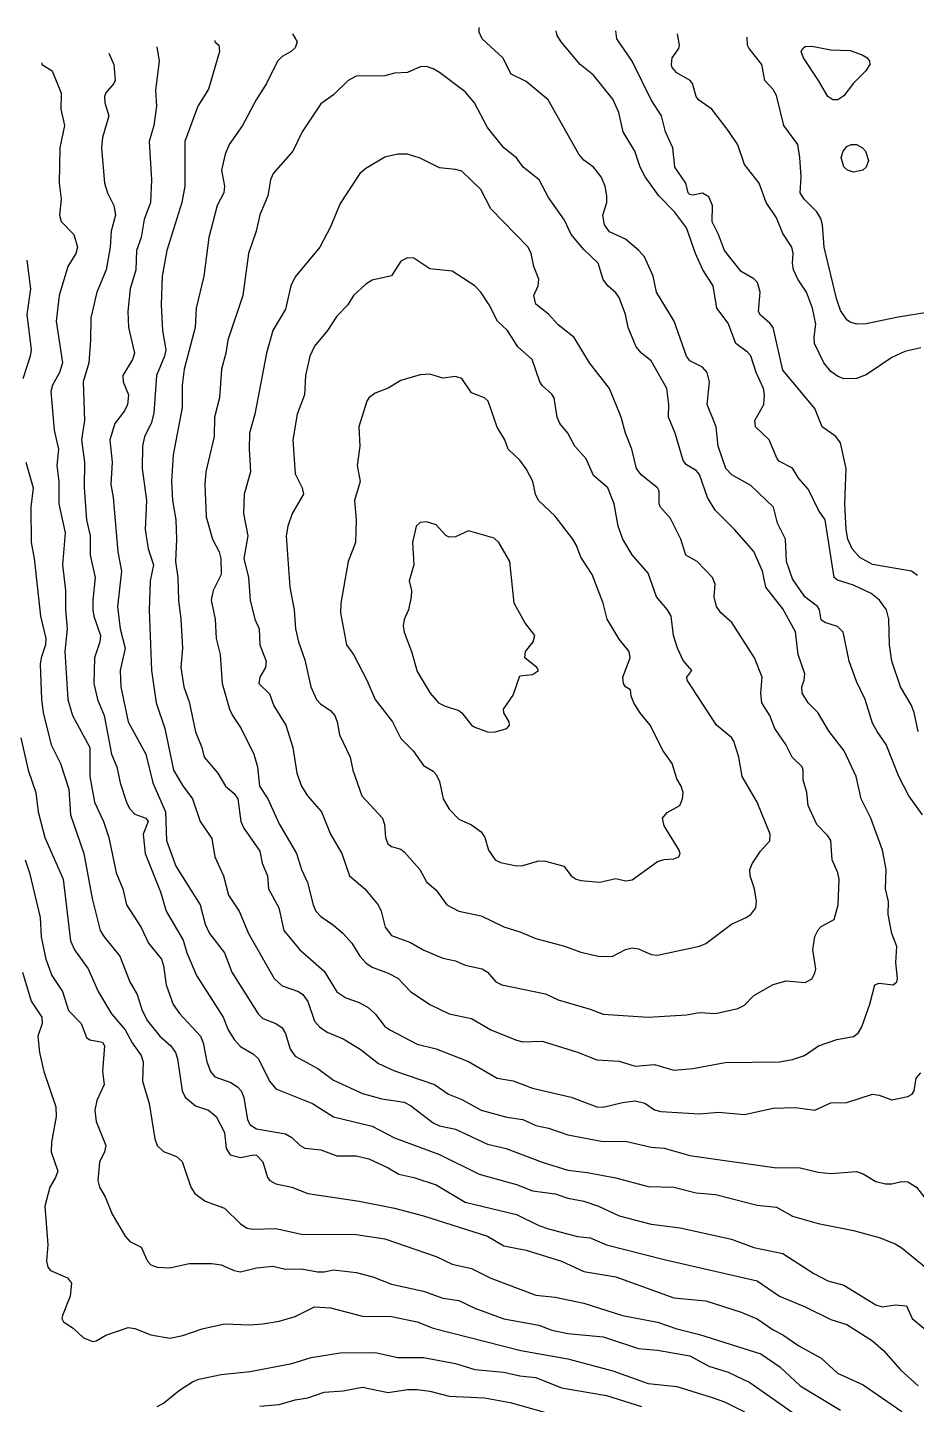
# Model space of a CAD drawing. Header units: inches. Extents: x 3311818 to 3313075, y 1372003 to 1372737.
# Drawn here: x 3312874.5 to 3312980.1, y 1372573.5 to 1372737.2 of the extents above; entities that cross this region are included whole.
import ezdxf

# ---------------------------------------------------------------- set-up
doc = ezdxf.new("R2010")
doc.units = ezdxf.units.IN
doc.header["$MEASUREMENT"] = 0

msp = doc.modelspace()

# ---------------------------------------------------------------- linework, layer by layer
for points, elevation in [([(3312980.81, 1372643.59), (3312979.19, 1372645.87), (3312977.98, 1372648.16), (3312976.48, 1372651.97), (3312975.39, 1372653.5), (3312974.87, 1372654.5), (3312973.98, 1372657.31), (3312972.96, 1372659.45), (3312972.09, 1372661.88), (3312971.35, 1372665.31), (3312970.68, 1372665.98), (3312969.21, 1372666.46), (3312968.77, 1372666.78), (3312968.55, 1372667.98), (3312968.34, 1372668.36), (3312966.81, 1372669.51), (3312965.34, 1372671.65), (3312964.62, 1372673.7), (3312964.52, 1372676.37), (3312963.55, 1372678.27), (3312963.08, 1372680.18), (3312960.39, 1372682.73), (3312958.13, 1372683.99), (3312957.44, 1372684.75), (3312956.52, 1372687.42), (3312956.29, 1372689.71), (3312955.22, 1372692.37), (3312955.48, 1372695.04), (3312955.21, 1372696.18), (3312954.67, 1372696.8), (3312953.15, 1372697.55), (3312952.76, 1372698.09), (3312951.3, 1372702.28), (3312949.2, 1372705.71), (3312948.79, 1372707.62), (3312947.78, 1372709.91), (3312947.11, 1372710.67), (3312945.52, 1372712.01), (3312943.62, 1372712.88), (3312943.02, 1372713.72), (3312942.81, 1372714.86), (3312943.28, 1372716.38), (3312943.31, 1372717.15), (3312943.1, 1372718.29), (3312942.63, 1372719.43), (3312941.72, 1372720.58), (3312940.57, 1372721.39), (3312939.97, 1372722.1), (3312936.33, 1372728.58), (3312933.71, 1372730.75), (3312931.94, 1372731.63), (3312930.95, 1372733.54), (3312928.48, 1372735.82), (3312928.11, 1372736.59), (3312928.12, 1372737.16)], 4476), ([(3312896.74, 1372735.63), (3312896.74, 1372735.44), (3312897.19, 1372735.06), (3312897.29, 1372734.3), (3312895.98, 1372729.83), (3312894.72, 1372727.82), (3312893.15, 1372723.63), (3312893.16, 1372718.29), (3312892.81, 1372716.38), (3312891.03, 1372710.67), (3312890.46, 1372707.62), (3312890.37, 1372704.19), (3312890.53, 1372701.14), (3312890.89, 1372698.85), (3312890.73, 1372698.09), (3312889.8, 1372695.8), (3312889.5, 1372691.33), (3312889.15, 1372690.09), (3312888.38, 1372688.56), (3312888.14, 1372687.42), (3312888.08, 1372684.75), (3312888.61, 1372680.94), (3312888.44, 1372677.51), (3312888.8, 1372675.22), (3312889.43, 1372673.32), (3312889.05, 1372671.41), (3312888.94, 1372667.98), (3312889.2, 1372660.74), (3312889.74, 1372656.93), (3312890.8, 1372653.88), (3312891.83, 1372648.92), (3312892.93, 1372647.07), (3312894.07, 1372645.49), (3312895, 1372642.83), (3312896.36, 1372640.81), (3312896.74, 1372638.63), (3312897.74, 1372636.35), (3312898.36, 1372634.06), (3312899.62, 1372632.15), (3312900.72, 1372629.49), (3312903.79, 1372624.15), (3312904.74, 1372623.29), (3312906.65, 1372622.63), (3312907.2, 1372622.24), (3312907.79, 1372621.41), (3312908.55, 1372619.1), (3312909.16, 1372618.43), (3312910.08, 1372617.78), (3312911.98, 1372616.99), (3312914.01, 1372615.77), (3312916.18, 1372614.04), (3312918.08, 1372613.17), (3312922.81, 1372611.57), (3312924.5, 1372610.43), (3312926.09, 1372609.79), (3312928.36, 1372608.52), (3312931.42, 1372607.66), (3312933.33, 1372607.42), (3312934.85, 1372606.7), (3312936.38, 1372606.36), (3312938.66, 1372605.57), (3312942.86, 1372604.78), (3312945.52, 1372604.83), (3312948.57, 1372604.13), (3312950.1, 1372604.01), (3312953.15, 1372603.14), (3312963.44, 1372601.67), (3312966.1, 1372601.7), (3312968.39, 1372601.13), (3312969.92, 1372600.97), (3312972.96, 1372601.22), (3312973.73, 1372600.93), (3312975.25, 1372600.02), (3312976.39, 1372599.74), (3312977.16, 1372599.76), (3312978.3, 1372600.05), (3312979.06, 1372599.98), (3312980.07, 1372599.38), (3312981.35, 1372597.75)], 4477), ([(3312905.95, 1372736.39), (3312906.5, 1372735.44), (3312906.27, 1372734.76), (3312905.78, 1372734.3), (3312904.74, 1372733.72), (3312904.19, 1372733.15), (3312902.86, 1372730.49), (3312901.64, 1372728.58), (3312900.03, 1372725.53), (3312898.42, 1372723.25), (3312897.94, 1372722.1), (3312897.54, 1372720.2), (3312897.89, 1372718.29), (3312897.81, 1372717.53), (3312897.02, 1372716), (3312896.01, 1372712.19), (3312895.43, 1372707.62), (3312894.51, 1372703.81), (3312894.39, 1372701.52), (3312893.07, 1372696.57), (3312892.85, 1372694.66), (3312892.83, 1372691.99), (3312891.78, 1372686.37), (3312891.6, 1372683.23), (3312891.71, 1372680.94), (3312892.09, 1372678.65), (3312892.19, 1372676.37), (3312892.05, 1372673.7), (3312892.33, 1372671.79), (3312892.4, 1372669.12), (3312892.7, 1372666.84), (3312892.9, 1372663.41), (3312892.7, 1372661.12), (3312893.03, 1372658.83), (3312893.69, 1372657.04), (3312894.45, 1372653.48), (3312895.19, 1372651.59), (3312895.46, 1372650.45), (3312897.07, 1372648.54), (3312898.01, 1372647.02), (3312899.02, 1372646.13), (3312899.47, 1372645.49), (3312899.82, 1372642.83), (3312900.17, 1372642.03), (3312902.07, 1372639.29), (3312902.34, 1372637.87), (3312902.97, 1372636.35), (3312903.1, 1372634.82), (3312904.35, 1372632.54), (3312904.94, 1372629.87), (3312906.84, 1372627.58), (3312909.7, 1372625.03), (3312911.22, 1372622.57), (3312912.31, 1372621.86), (3312913.89, 1372621.3), (3312914.93, 1372620.72), (3312915.77, 1372619.96), (3312916.94, 1372618.46), (3312917.52, 1372618.05), (3312920.75, 1372616.34), (3312923.04, 1372615.81), (3312926.85, 1372614.31), (3312930.28, 1372612.33), (3312932.18, 1372611.99), (3312934.47, 1372611.12), (3312939.04, 1372610.07), (3312942.09, 1372608.89), (3312942.86, 1372608.85), (3312945.14, 1372609.43), (3312946.67, 1372609.61), (3312947.81, 1372609.34), (3312948.95, 1372608.56), (3312949.72, 1372608.37), (3312954.29, 1372608.07), (3312956.58, 1372608.29), (3312959.63, 1372608), (3312963.06, 1372608.73), (3312965.72, 1372608.81), (3312968.01, 1372608.51), (3312969.92, 1372609.38), (3312971.82, 1372609.41), (3312974.87, 1372610.41), (3312975.63, 1372610.31), (3312977.16, 1372609.73), (3312979.06, 1372610.15), (3312979.55, 1372610.43), (3312979.81, 1372610.81), (3312980.05, 1372612.33), (3312980.59, 1372612.95)], 4476), ([(3312980.26, 1372653.5), (3312979.79, 1372655.78), (3312979.44, 1372656.66), (3312978.2, 1372658.83), (3312977.14, 1372661.88), (3312976.87, 1372663.79), (3312976.78, 1372666.84), (3312976.51, 1372667.98), (3312975.7, 1372669.12), (3312974.68, 1372669.89), (3312972.58, 1372670.9), (3312970.68, 1372671.49), (3312970.3, 1372671.82), (3312969.22, 1372678.65), (3312968.43, 1372679.8), (3312967.25, 1372682.27), (3312966.1, 1372683.58), (3312965.34, 1372684.81), (3312963.82, 1372685.58), (3312963.51, 1372685.89), (3312962.59, 1372688.18), (3312960.95, 1372689.71), (3312960.87, 1372690.47), (3312961.94, 1372692.37), (3312962.01, 1372693.52), (3312961.89, 1372694.28), (3312961.02, 1372696.18), (3312960.39, 1372698.14), (3312960.01, 1372698.6), (3312958.62, 1372699.61), (3312957.72, 1372702.04), (3312956.35, 1372703.81), (3312955.92, 1372706.48), (3312954.7, 1372708.38), (3312953.84, 1372710.29), (3312952.77, 1372713.34), (3312951.34, 1372715.24), (3312949.48, 1372717.15), (3312947.83, 1372719.43), (3312947.26, 1372720.58), (3312946.64, 1372722.48), (3312945.23, 1372724.77), (3312944.72, 1372727.06), (3312944, 1372728.64), (3312941.71, 1372731.49), (3312940.11, 1372732.77), (3312937.87, 1372735.44), (3312937.39, 1372736.2), (3312937.29, 1372736.78)], 4477), ([(3312980.21, 1372672.05), (3312979.47, 1372672.55), (3312974.87, 1372673.37), (3312973.35, 1372674.18), (3312972.42, 1372675.22), (3312971.93, 1372676.37), (3312971.73, 1372677.51), (3312971.58, 1372680.56), (3312971.73, 1372684.75), (3312971.04, 1372687.8), (3312970.49, 1372688.56), (3312968.88, 1372689.71), (3312968.01, 1372691.88), (3312964.2, 1372696.44), (3312963.06, 1372701.52), (3312962.67, 1372702.02), (3312961.53, 1372702.96), (3312961.31, 1372703.43), (3312961.5, 1372705.71), (3312961.19, 1372706.86), (3312960.77, 1372707.28), (3312959.24, 1372708.15), (3312957.26, 1372710.67), (3312956.56, 1372712.57), (3312955.81, 1372714.08), (3312955.86, 1372716), (3312955.43, 1372717.04), (3312954.67, 1372717.48), (3312953.53, 1372717.24), (3312953.15, 1372717.32), (3312952.94, 1372717.53), (3312952.69, 1372718.67), (3312951.38, 1372720.58), (3312951.14, 1372722.86), (3312950.26, 1372724.77), (3312949.8, 1372726.68), (3312948.57, 1372728.58), (3312946.31, 1372733.15), (3312944.5, 1372735.82), (3312944.38, 1372736.78)], 4478), ([(3312980.59, 1372699.08), (3312978.68, 1372698.66), (3312977.16, 1372697.93), (3312974.11, 1372695.9), (3312972.96, 1372695.45), (3312971.44, 1372695.43), (3312970.68, 1372695.72), (3312969.92, 1372696.27), (3312969.07, 1372697.33), (3312967.95, 1372699.61), (3312967.91, 1372700.38), (3312968.13, 1372701.9), (3312967.73, 1372703.81), (3312967.01, 1372705.71), (3312965.98, 1372707.24), (3312965.48, 1372708.38), (3312965.35, 1372709.14), (3312965.44, 1372710.29), (3312965.29, 1372711.05), (3312964.2, 1372712.7), (3312963.44, 1372714.54), (3312962.21, 1372716.38), (3312961.4, 1372718.67), (3312959.63, 1372720.88), (3312958.86, 1372723.21), (3312957.72, 1372724.94), (3312955.75, 1372727.44), (3312954.17, 1372728.58), (3312953.89, 1372728.96), (3312953.48, 1372730.49), (3312953.21, 1372730.87), (3312951.62, 1372731.79), (3312951.07, 1372732.39), (3312950.96, 1372732.77), (3312951.05, 1372733.54), (3312951.84, 1372734.68), (3312951.92, 1372735.06), (3312951.7, 1372736.39)], 4479), ([(3312981.35, 1372703.31), (3312977.92, 1372702.76), (3312974.11, 1372701.94), (3312972.96, 1372701.9), (3312972.2, 1372702.14), (3312971.82, 1372702.41), (3312971.06, 1372703.54), (3312970.57, 1372704.95), (3312969.13, 1372711.05), (3312968.9, 1372713.72), (3312968.7, 1372714.48), (3312968.26, 1372715.24), (3312966.72, 1372716.77), (3312966.27, 1372717.53), (3312966.39, 1372719.43), (3312966.24, 1372721.72), (3312965.97, 1372723.25), (3312964.33, 1372725.53), (3312963.44, 1372729.08), (3312963.06, 1372729.78), (3312962.06, 1372730.87), (3312961.71, 1372732.77), (3312960.19, 1372734.68), (3312960.01, 1372735.06), (3312959.98, 1372736.01)], 4480), ([(3312884.14, 1372734.11), (3312884.73, 1372732.77), (3312884.87, 1372730.87), (3312884.75, 1372730.49), (3312883.78, 1372729.38), (3312883.63, 1372728.96), (3312883.68, 1372728.2), (3312884.13, 1372726.68), (3312883.4, 1372724.09), (3312883.28, 1372722.86), (3312883.61, 1372718.67), (3312883.96, 1372717.53), (3312884.74, 1372716), (3312884.91, 1372714.86), (3312884.42, 1372712.95), (3312884.29, 1372711.05), (3312883.82, 1372708.38), (3312882.7, 1372705.71), (3312881.98, 1372702.66), (3312881.97, 1372700), (3312881.77, 1372697.33), (3312881.09, 1372695.04), (3312881.23, 1372690.47), (3312880.88, 1372688.18), (3312881.23, 1372685.51), (3312881.21, 1372682.46), (3312881.48, 1372678.65), (3312881.93, 1372676.75), (3312881.93, 1372674.46), (3312882.52, 1372671.79), (3312882.22, 1372669.12), (3312882.24, 1372667.98), (3312882.35, 1372667.22), (3312883.13, 1372664.93), (3312883.05, 1372664.17), (3312882.43, 1372662.26), (3312882.37, 1372659.21), (3312882.8, 1372657.31), (3312883.57, 1372655.4), (3312884.47, 1372650.83), (3312885.1, 1372649.3), (3312885.48, 1372647.4), (3312886.22, 1372645.11), (3312886.59, 1372644.35), (3312887.21, 1372643.67), (3312888.55, 1372643.21), (3312888.81, 1372642.83), (3312888.23, 1372641.3), (3312888.46, 1372639.01), (3312890.26, 1372634.44), (3312890.96, 1372632.15), (3312892.95, 1372628.72), (3312893.42, 1372627.2), (3312894.57, 1372624.53), (3312897.72, 1372619.58), (3312898.32, 1372618.05), (3312899.02, 1372616.89), (3312899.79, 1372616.06), (3312901.31, 1372615.16), (3312901.9, 1372614.62), (3312903.21, 1372611.95), (3312903.98, 1372611.05), (3312908.35, 1372609.29), (3312910.84, 1372607.7), (3312915.41, 1372606.59), (3312918.08, 1372605.24), (3312923.42, 1372603.24), (3312928.11, 1372600.9), (3312932.56, 1372599.68), (3312934.47, 1372598.92), (3312937.14, 1372598.58), (3312938.66, 1372598.06), (3312940.57, 1372597.69), (3312942.29, 1372597.09), (3312944.76, 1372595.96), (3312948.57, 1372594.95), (3312952, 1372594.52), (3312958.1, 1372593.19), (3312960.77, 1372592.21), (3312964.2, 1372591.46), (3312967.9, 1372589.09), (3312969.53, 1372588.24), (3312971.44, 1372587.71), (3312975.25, 1372585.37), (3312976.01, 1372585.13), (3312977.54, 1372585.38), (3312978.88, 1372585.27), (3312979.57, 1372583.75), (3312981.85, 1372581.84)], 4479), ([(3312889.84, 1372734.87), (3312890.1, 1372733.15), (3312889.7, 1372729.72), (3312889.78, 1372727.82), (3312889.48, 1372725.53), (3312888.94, 1372723.63), (3312889.2, 1372719.05), (3312889.09, 1372716.38), (3312888.35, 1372714.34), (3312887.99, 1372712.19), (3312887.44, 1372710.67), (3312887.34, 1372708.38), (3312886.69, 1372706.09), (3312886.4, 1372703.43), (3312886.47, 1372701.52), (3312887.18, 1372698.47), (3312886.96, 1372697.71), (3312885.78, 1372695.8), (3312885.82, 1372695.04), (3312886.48, 1372693.52), (3312886.37, 1372692.37), (3312885.99, 1372691.61), (3312884.83, 1372690.09), (3312884.24, 1372688.18), (3312884.52, 1372685.51), (3312884.37, 1372682.84), (3312884.65, 1372681.32), (3312885.22, 1372674.84), (3312885.66, 1372672.55), (3312885.18, 1372668.36), (3312885.48, 1372665.69), (3312886.06, 1372663.41), (3312885.5, 1372660.74), (3312885.56, 1372658.83), (3312886.45, 1372654.64), (3312888.53, 1372650.83), (3312889.36, 1372647.4), (3312890.88, 1372643.97), (3312890.98, 1372640.54), (3312892.08, 1372637.49), (3312894.98, 1372632.92), (3312895.6, 1372630.63), (3312896.11, 1372629.49), (3312897.88, 1372627.2), (3312898.73, 1372624.91), (3312901.88, 1372619.96), (3312902.45, 1372619.39), (3312903.98, 1372618.8), (3312904.74, 1372618.29), (3312905.12, 1372617.63), (3312905.69, 1372615.77), (3312906.27, 1372614.94), (3312908.98, 1372613.48), (3312910.84, 1372612.06), (3312914.27, 1372610.51), (3312916.56, 1372609.87), (3312919.22, 1372609.48), (3312919.99, 1372609.06), (3312922.65, 1372606.99), (3312923.42, 1372606.66), (3312925.32, 1372606.24), (3312929.13, 1372604.48), (3312931.33, 1372603.95), (3312935.61, 1372602.33), (3312938.66, 1372601.38), (3312940.95, 1372601.12), (3312944.38, 1372600.48), (3312948.19, 1372599.43), (3312951.24, 1372599.37), (3312953.91, 1372598.68), (3312956.19, 1372598.49), (3312961.15, 1372597.23), (3312963.44, 1372596.99), (3312965.34, 1372595.93), (3312968.39, 1372595.06), (3312972.58, 1372594.23), (3312975.63, 1372593.39), (3312977.54, 1372592.63), (3312978.38, 1372592.13), (3312982.08, 1372589.09)], 4478), ([(3312970.72, 1372728.58), (3312970.16, 1372728.58), (3312969.53, 1372728.97), (3312968.45, 1372730.87), (3312966.64, 1372733.54), (3312966.37, 1372734.3), (3312966.56, 1372734.68), (3312966.87, 1372734.89), (3312967.63, 1372734.95), (3312969.92, 1372734.51), (3312972.2, 1372734.43), (3312973.63, 1372733.92), (3312974.22, 1372733.54), (3312974.51, 1372733.15), (3312974.54, 1372732.77), (3312974.05, 1372732.01), (3312972.58, 1372730.55), (3312971.44, 1372729.05), (3312970.72, 1372728.58)], 4481), ([(3312876.19, 1372732.96), (3312876.19, 1372732.77), (3312877.4, 1372732.01), (3312878.47, 1372729.34), (3312878.45, 1372727.44), (3312878.89, 1372725.53), (3312878.33, 1372722.86), (3312878.25, 1372718.67), (3312878.48, 1372716.77), (3312878.29, 1372714.86), (3312878.47, 1372714.1), (3312879.97, 1372712.57), (3312880.41, 1372711.05), (3312880.23, 1372710.29), (3312879.27, 1372708.76), (3312878.25, 1372705.33), (3312877.88, 1372702.28), (3312878.64, 1372697.33), (3312878.28, 1372696.18), (3312877.43, 1372694.66), (3312877.26, 1372693.9), (3312877.65, 1372689.32), (3312878.16, 1372687.04), (3312877.96, 1372685.13), (3312878.19, 1372683.23), (3312878.18, 1372680.56), (3312878.96, 1372677.13), (3312878.62, 1372673.32), (3312878.97, 1372670.27), (3312878.97, 1372667.98), (3312879.2, 1372665.69), (3312878.91, 1372663.03), (3312879.25, 1372657.31), (3312879.81, 1372655.4), (3312881.88, 1372651.59), (3312881.87, 1372648.16), (3312882.44, 1372645.11), (3312883.49, 1372642.83), (3312884.13, 1372640.92), (3312885.02, 1372636.73), (3312885.79, 1372634.82), (3312886.24, 1372632.92), (3312887.97, 1372630.23), (3312888.86, 1372628.34), (3312890.38, 1372626.44), (3312890.65, 1372625.67), (3312890.95, 1372623.39), (3312891.78, 1372621.07), (3312892.55, 1372619.99), (3312895.02, 1372617.29), (3312895.33, 1372616.53), (3312895.76, 1372614.24), (3312896.2, 1372613.1), (3312896.74, 1372612.46), (3312898.64, 1372611.79), (3312899.41, 1372611.29), (3312899.84, 1372610.81), (3312900.17, 1372610.03), (3312900.61, 1372607.38), (3312900.93, 1372606.75), (3312901.69, 1372606.3), (3312905.12, 1372605.68), (3312905.88, 1372605.26), (3312906.85, 1372604.33), (3312907.41, 1372604.01), (3312909.32, 1372603.78), (3312911.22, 1372603.1), (3312913.51, 1372603.08), (3312915.03, 1372602.73), (3312917.32, 1372601.67), (3312918.59, 1372600.9), (3312920.37, 1372600.52), (3312923.04, 1372599.62), (3312926.47, 1372597.56), (3312932.56, 1372596.13), (3312935.23, 1372594.81), (3312936.38, 1372594.4), (3312939.81, 1372593.48), (3312941.33, 1372593.34), (3312943.24, 1372592.51), (3312950.1, 1372590.77), (3312961.15, 1372588.25), (3312963.82, 1372586.42), (3312966.87, 1372585.15), (3312969.92, 1372583.63), (3312971.82, 1372583.05), (3312974.87, 1372581.11), (3312976.17, 1372579.94), (3312978.19, 1372577.65), (3312980.26, 1372575.75)], 4480), ([(3312953.53, 1372613.46), (3312957.34, 1372614.16), (3312963.82, 1372614.24), (3312965.34, 1372614.52), (3312966.77, 1372615), (3312968.43, 1372616.15), (3312970.6, 1372616.91), (3312972.58, 1372617.28), (3312973.15, 1372617.67), (3312973.58, 1372618.43), (3312974.55, 1372621.1), (3312975.14, 1372623.39), (3312975.63, 1372623.6), (3312977.3, 1372623.39), (3312977.75, 1372623.77), (3312977.81, 1372624.15), (3312977.64, 1372626.06), (3312977.75, 1372627.96), (3312977.14, 1372629.49), (3312976.71, 1372631.77), (3312976.74, 1372633.3), (3312976.39, 1372634.82), (3312976.47, 1372637.11), (3312976.04, 1372639.4), (3312974.64, 1372643.21), (3312973.49, 1372645.49), (3312972.9, 1372648.16), (3312971.49, 1372651.21), (3312969.69, 1372653.5), (3312968.35, 1372655.78), (3312967.2, 1372656.93), (3312966.5, 1372658.07), (3312966.45, 1372658.83), (3312966.75, 1372659.6), (3312966.8, 1372660.36), (3312966.02, 1372662.64), (3312965.72, 1372665.35), (3312964.2, 1372668.09), (3312962.18, 1372670.65), (3312961.78, 1372672.55), (3312960.77, 1372674.89), (3312958.48, 1372677.51), (3312956.18, 1372679.8), (3312955.25, 1372681.32), (3312954.29, 1372684.03), (3312953.91, 1372684.52), (3312952.76, 1372685.21), (3312952.38, 1372685.72), (3312951.42, 1372688.94), (3312950.64, 1372690.85), (3312950.65, 1372692.37), (3312950.42, 1372694.28), (3312948.57, 1372697.57), (3312947.43, 1372698.46), (3312946.78, 1372699.23), (3312945.84, 1372701.52), (3312945.53, 1372703.05), (3312944.76, 1372705.07), (3312944.38, 1372705.65), (3312943.42, 1372706.48), (3312942.86, 1372707.21), (3312942.26, 1372709.14), (3312940.57, 1372710.77), (3312939.05, 1372712.57), (3312938.28, 1372714.27), (3312936.38, 1372716.97), (3312935.25, 1372719.05), (3312933.37, 1372720.58), (3312932.56, 1372721.69), (3312931.04, 1372722.86), (3312929.13, 1372725.28), (3312927.58, 1372728.2), (3312926.47, 1372729.52), (3312923.42, 1372731.8), (3312922.65, 1372732.26), (3312921.89, 1372732.51), (3312921.13, 1372732.47), (3312919.61, 1372731.83), (3312918.08, 1372731.72), (3312916.94, 1372731.43), (3312913.51, 1372731.38), (3312912.58, 1372730.87), (3312910.84, 1372729.17), (3312909.32, 1372728.1), (3312907.1, 1372724.77), (3312905.99, 1372722.48), (3312903.65, 1372719.82), (3312903.35, 1372719.05), (3312903.04, 1372717.15), (3312902.07, 1372714.9), (3312901.62, 1372712.95), (3312900.71, 1372710.29), (3312900.05, 1372705.33), (3312898.26, 1372700), (3312898.04, 1372698.47), (3312897.52, 1372696.57), (3312897.29, 1372693.14), (3312896.68, 1372690.85), (3312896.63, 1372688.56), (3312895.64, 1372684.37), (3312895.54, 1372682.84), (3312895.7, 1372679.03), (3312896.45, 1372676.37), (3312897.24, 1372674.84), (3312897.45, 1372674.08), (3312897.49, 1372672.17), (3312896.54, 1372670.27), (3312896.29, 1372669.12), (3312896.77, 1372666.84), (3312896.89, 1372664.55), (3312897.35, 1372662.64), (3312897.61, 1372659.21), (3312898.49, 1372656.17), (3312898.82, 1372655.4), (3312899.84, 1372653.88), (3312901.38, 1372650.83), (3312901.8, 1372649.3), (3312902.04, 1372647.02), (3312903.03, 1372645.49), (3312904.36, 1372642.55), (3312906.43, 1372639.01), (3312907.04, 1372637.11), (3312907.75, 1372635.58), (3312908.41, 1372632.92), (3312908.74, 1372632.15), (3312909.32, 1372631.52), (3312910.84, 1372630.5), (3312911.98, 1372629.49), (3312913, 1372628.34), (3312913.94, 1372626.82), (3312914.65, 1372626.01), (3312915.41, 1372625.52), (3312917.32, 1372624.8), (3312918.46, 1372624.18), (3312919.99, 1372622.61), (3312922.27, 1372621.08), (3312924.56, 1372619.96), (3312927.23, 1372619.39), (3312929.53, 1372618.05), (3312932.56, 1372616.81), (3312933.33, 1372616.65), (3312935.61, 1372616.7), (3312939.81, 1372615.4), (3312942.09, 1372614.5), (3312944.76, 1372614.33), (3312946.67, 1372613.75), (3312948.95, 1372613.93), (3312951.24, 1372613.28), (3312953.53, 1372613.46)], 4475), ([(3312973.71, 1372720.2), (3312972.58, 1372719.96), (3312971.88, 1372720.2), (3312971.44, 1372720.59), (3312971.13, 1372721.72), (3312971.38, 1372722.48), (3312971.82, 1372723.01), (3312972.31, 1372723.25), (3312972.96, 1372723.24), (3312973.68, 1372722.86), (3312974.04, 1372722.48), (3312974.37, 1372721.34), (3312974.12, 1372720.58), (3312973.71, 1372720.2)], 4481), ([(3312948.19, 1372619.56), (3312952.76, 1372619.84), (3312954.29, 1372620.1), (3312956.19, 1372620), (3312958.86, 1372620.58), (3312959.63, 1372620.97), (3312960.77, 1372622.14), (3312963.06, 1372623.46), (3312964.58, 1372623.87), (3312966.87, 1372623.69), (3312967.63, 1372624.12), (3312968.01, 1372624.79), (3312968.11, 1372625.29), (3312967.75, 1372627.58), (3312968.01, 1372629.13), (3312968.39, 1372629.92), (3312968.77, 1372630.34), (3312970.3, 1372631.18), (3312970.77, 1372632.92), (3312970.9, 1372635.97), (3312970.75, 1372636.73), (3312970.08, 1372638.25), (3312969.91, 1372640.54), (3312969.53, 1372641.12), (3312968.26, 1372642.44), (3312967.22, 1372644.73), (3312967.07, 1372646.26), (3312966.62, 1372647.78), (3312966.63, 1372648.92), (3312966.5, 1372649.3), (3312965.3, 1372650.45), (3312964.55, 1372651.97), (3312963.26, 1372653.88), (3312962.65, 1372655.4), (3312961.71, 1372656.93), (3312961.57, 1372658.07), (3312961.74, 1372659.98), (3312960.85, 1372662.26), (3312958.14, 1372666.46), (3312956.84, 1372667.6), (3312956.32, 1372668.36), (3312956.03, 1372669.51), (3312956.17, 1372671.03), (3312955.85, 1372671.79), (3312954.03, 1372673.7), (3312952.68, 1372674.46), (3312952.1, 1372676.37), (3312950.86, 1372678.82), (3312949.68, 1372680.18), (3312949.53, 1372680.56), (3312949.52, 1372682.08), (3312949.32, 1372682.46), (3312947.39, 1372683.99), (3312946.82, 1372684.75), (3312946.25, 1372687.04), (3312945.5, 1372688.94), (3312945, 1372690.85), (3312943.62, 1372694.28), (3312941.23, 1372697.33), (3312939.42, 1372700.31), (3312937.52, 1372701.83), (3312936.38, 1372703.1), (3312934.85, 1372704.3), (3312934.64, 1372705.33), (3312935.12, 1372706.48), (3312935.2, 1372707.24), (3312934.61, 1372708.76), (3312934.3, 1372710.29), (3312933.95, 1372711.05), (3312929.52, 1372715.63), (3312928.32, 1372717.91), (3312926.09, 1372720.08), (3312925.32, 1372720.3), (3312923.42, 1372720.49), (3312921.13, 1372721.63), (3312919.61, 1372722.1), (3312918.46, 1372722.11), (3312916.94, 1372721.77), (3312914.65, 1372720.42), (3312913.96, 1372719.82), (3312911.6, 1372716.24), (3312910.46, 1372713.48), (3312909.19, 1372711.05), (3312906.27, 1372707.55), (3312905.77, 1372706.48), (3312905.12, 1372703.69), (3312903.6, 1372701.17), (3312902.88, 1372698.47), (3312901.47, 1372691.23), (3312900.85, 1372688.94), (3312900.79, 1372687.04), (3312900.98, 1372684.37), (3312900.23, 1372681.7), (3312900.13, 1372679.41), (3312900.66, 1372676.75), (3312900.19, 1372674.08), (3312900.72, 1372671.79), (3312900.92, 1372669.12), (3312901.49, 1372666.84), (3312901.98, 1372665.69), (3312902.08, 1372663.79), (3312902.82, 1372661.88), (3312902.74, 1372661.12), (3312902.07, 1372659.98), (3312901.95, 1372659.21), (3312903.22, 1372657.97), (3312903.72, 1372656.55), (3312905.17, 1372654.26), (3312905.98, 1372651.59), (3312906.45, 1372648.54), (3312907.03, 1372647.03), (3312907.73, 1372645.87), (3312909.4, 1372643.97), (3312910.46, 1372641.32), (3312911.83, 1372639.01), (3312912.73, 1372636.35), (3312914.56, 1372634.82), (3312916.12, 1372632.92), (3312916.48, 1372632.15), (3312916.97, 1372630.25), (3312917.7, 1372629.27), (3312919.99, 1372628.42), (3312921.49, 1372627.58), (3312923.8, 1372626.58), (3312925.32, 1372626.25), (3312926.47, 1372625.74), (3312928.5, 1372625.29), (3312929.13, 1372624.9), (3312930.12, 1372623.77), (3312930.82, 1372623.39), (3312935.99, 1372622.34), (3312937.52, 1372621.61), (3312941.33, 1372620.52), (3312942.86, 1372619.93), (3312948.19, 1372619.56)], 4474), ([(3312874.39, 1372709.52), (3312874.83, 1372706.09), (3312874.39, 1372703.05), (3312874.91, 1372698.85), (3312874.8, 1372698.09), (3312873.91, 1372695.42)], 4481), ([(3312944, 1372626.8), (3312945.52, 1372627.61), (3312946.29, 1372627.79), (3312947.05, 1372627.7), (3312948.57, 1372627.01), (3312949.33, 1372626.92), (3312954.29, 1372628), (3312955.05, 1372628.32), (3312958.1, 1372630.62), (3312959.86, 1372631.39), (3312960.39, 1372631.76), (3312960.98, 1372632.54), (3312961.09, 1372633.3), (3312960.84, 1372634.82), (3312960.33, 1372636.35), (3312960.27, 1372637.11), (3312960.58, 1372637.87), (3312961.53, 1372639.28), (3312962.67, 1372640.53), (3312962.69, 1372641.3), (3312961.16, 1372645.11), (3312959.36, 1372648.16), (3312958.97, 1372650.45), (3312958.4, 1372652.35), (3312958.1, 1372652.81), (3312956.33, 1372654.26), (3312952.85, 1372659.6), (3312952.81, 1372659.98), (3312953.41, 1372660.74), (3312952.38, 1372661.93), (3312951.68, 1372663.41), (3312951.22, 1372664.93), (3312950.93, 1372667.22), (3312950.49, 1372667.98), (3312949.18, 1372669.51), (3312948.19, 1372672.34), (3312946.29, 1372674.48), (3312945.21, 1372676.37), (3312944.66, 1372677.89), (3312944.16, 1372680.56), (3312943.42, 1372682.46), (3312941.71, 1372683.94), (3312940.84, 1372685.89), (3312939.48, 1372687.42), (3312938.67, 1372688.94), (3312937.73, 1372690.09), (3312937.4, 1372690.85), (3312937.04, 1372693.14), (3312936.76, 1372693.61), (3312935.61, 1372694.62), (3312935.34, 1372695.04), (3312934.42, 1372697.71), (3312932.72, 1372699.23), (3312931.51, 1372701.14), (3312930.32, 1372702.28), (3312929.32, 1372704.19), (3312928.31, 1372705.71), (3312927.6, 1372706.48), (3312924.94, 1372708.2), (3312922.27, 1372708.49), (3312920.37, 1372709.75), (3312919.61, 1372709.8), (3312918.84, 1372709.4), (3312917.7, 1372707.65), (3312915.41, 1372707.15), (3312914.65, 1372706.65), (3312913.22, 1372705.33), (3312912.54, 1372704.19), (3312911.22, 1372702.85), (3312910.12, 1372701.14), (3312908.55, 1372699.31), (3312908.03, 1372698.09), (3312907.48, 1372695.8), (3312907.37, 1372693.52), (3312906.51, 1372691.23), (3312906.01, 1372688.18), (3312906.27, 1372684.14), (3312907.1, 1372682.46), (3312907.27, 1372681.7), (3312905.92, 1372679.41), (3312905.39, 1372677.89), (3312905.22, 1372676.75), (3312905.65, 1372670.65), (3312906.14, 1372667.98), (3312906.31, 1372665.69), (3312906.65, 1372664.18), (3312907.41, 1372662.01), (3312908.13, 1372658.83), (3312908.79, 1372657.31), (3312909.32, 1372656.76), (3312910.46, 1372656), (3312910.98, 1372655.4), (3312911.27, 1372654.64), (3312911.53, 1372653.12), (3312912.81, 1372650.45), (3312913.14, 1372648.92), (3312914.21, 1372645.87), (3312916.65, 1372643.21), (3312916.89, 1372642.44), (3312917.01, 1372640.92), (3312917.27, 1372640.16), (3312917.7, 1372639.85), (3312918.84, 1372639.52), (3312919.22, 1372639.2), (3312921.07, 1372637.11), (3312921.89, 1372635.66), (3312923.04, 1372634.67), (3312924.3, 1372632.92), (3312925.73, 1372632.15), (3312928.37, 1372631.59), (3312931.04, 1372630.28), (3312932.95, 1372629.72), (3312934.85, 1372628.92), (3312938.28, 1372628.01), (3312940.19, 1372627.29), (3312942.47, 1372626.79), (3312944, 1372626.8)], 4473), ([(3312946.29, 1372635.89), (3312949.33, 1372638.05), (3312950.1, 1372638.3), (3312951.24, 1372638.38), (3312951.83, 1372638.63), (3312952.01, 1372639.01), (3312951.9, 1372639.4), (3312950.1, 1372642.29), (3312949.92, 1372643.21), (3312950.48, 1372643.89), (3312951.95, 1372644.73), (3312952.3, 1372645.49), (3312952.35, 1372646.26), (3312952.13, 1372647.02), (3312951.62, 1372647.87), (3312951.07, 1372649.69), (3312949.99, 1372651.21), (3312948.44, 1372654.26), (3312947.22, 1372655.78), (3312946.51, 1372656.93), (3312946.17, 1372657.69), (3312946.09, 1372658.45), (3312945.52, 1372658.81), (3312945.26, 1372659.21), (3312945.19, 1372659.98), (3312946.06, 1372662.26), (3312945.96, 1372663.03), (3312944.76, 1372664.49), (3312943.32, 1372666.84), (3312942.86, 1372668.74), (3312941.56, 1372672.17), (3312940.19, 1372674.24), (3312939.69, 1372675.6), (3312939.24, 1372676.37), (3312937.14, 1372679.09), (3312935.19, 1372680.94), (3312934.82, 1372681.7), (3312934.49, 1372683.23), (3312933.71, 1372684.72), (3312932.95, 1372685.76), (3312931.58, 1372687.04), (3312931.19, 1372688.18), (3312930.28, 1372689.68), (3312929.19, 1372692.75), (3312928.75, 1372693.17), (3312927.23, 1372693.74), (3312926.09, 1372695.45), (3312925.32, 1372695.69), (3312923.8, 1372695.51), (3312922.27, 1372695.97), (3312921.13, 1372695.89), (3312918.84, 1372695.21), (3312917.32, 1372694.29), (3312915.79, 1372693.71), (3312915.03, 1372693.16), (3312914.77, 1372692.75), (3312913.84, 1372689.71), (3312913.97, 1372687.42), (3312913.62, 1372685.13), (3312914.01, 1372683.23), (3312913.31, 1372680.94), (3312913.5, 1372678.65), (3312913.43, 1372675.98), (3312912.55, 1372673.7), (3312911.71, 1372668.74), (3312911.64, 1372667.6), (3312912.36, 1372663.81), (3312913.22, 1372662.64), (3312914.8, 1372659.6), (3312915.78, 1372657.31), (3312917.82, 1372654.64), (3312918.84, 1372652.67), (3312920.3, 1372651.21), (3312921.51, 1372649.45), (3312922.65, 1372648.79), (3312923.04, 1372648.39), (3312923.42, 1372647.58), (3312923.85, 1372645.49), (3312924.56, 1372644.27), (3312925.7, 1372643.07), (3312927.23, 1372642.42), (3312928.37, 1372641.59), (3312928.81, 1372640.92), (3312929.24, 1372639.4), (3312930.04, 1372638.25), (3312930.66, 1372637.95), (3312932.56, 1372637.54), (3312933.33, 1372637.59), (3312935.23, 1372638.14), (3312935.99, 1372638.11), (3312938.18, 1372637.49), (3312939.07, 1372636.35), (3312939.65, 1372635.97), (3312940.19, 1372635.82), (3312942.47, 1372635.61), (3312944.38, 1372636.04), (3312945.52, 1372635.76), (3312946.29, 1372635.89)], 4472), ([(3312874.28, 1372685.51), (3312875.15, 1372682.46), (3312874.86, 1372680.18), (3312874.91, 1372675.98), (3312875.28, 1372674.08), (3312876.02, 1372667.22), (3312876.67, 1372664.55), (3312876.62, 1372663.79), (3312876.08, 1372662.26), (3312875.96, 1372661.5), (3312876.14, 1372657.31), (3312876.34, 1372655.78), (3312877.3, 1372651.93), (3312878.41, 1372649.69), (3312879.38, 1372646.64), (3312879.59, 1372643.59), (3312881.18, 1372639.01), (3312882.14, 1372633.68), (3312883.12, 1372629.87), (3312883.58, 1372629.1), (3312885.46, 1372626.82), (3312886.63, 1372623.77), (3312887.5, 1372622.24), (3312888.11, 1372620.34), (3312888.73, 1372619.14), (3312890.18, 1372617.29), (3312891.51, 1372616.15), (3312892.05, 1372615.38), (3312892.3, 1372614.62), (3312892.84, 1372610.81), (3312893.19, 1372610.05), (3312894.45, 1372609.03), (3312895.98, 1372608.51), (3312896.89, 1372607.76), (3312897.87, 1372605.86), (3312898.08, 1372603.95), (3312898.55, 1372603.19), (3312899.79, 1372602.87), (3312901.31, 1372603.22), (3312901.69, 1372603.15), (3312902.45, 1372602.38), (3312902.99, 1372600.52), (3312903.26, 1372600.14), (3312903.96, 1372599.76), (3312905.88, 1372599.35), (3312907.79, 1372598.59), (3312913.89, 1372597.71), (3312918.08, 1372596.87), (3312921.51, 1372595.96), (3312929.13, 1372593.53), (3312931.04, 1372592.4), (3312933.71, 1372591.88), (3312937.9, 1372590.56), (3312940.57, 1372589.34), (3312944.38, 1372588.69), (3312951.24, 1372586.22), (3312955.05, 1372585.87), (3312959.24, 1372584.5), (3312961.15, 1372583.73), (3312963.06, 1372582.39), (3312964.2, 1372581.83), (3312966.1, 1372580.51), (3312968.77, 1372579.03), (3312970.68, 1372577.25), (3312973.73, 1372575.88), (3312978.35, 1372572.7)], 4481), ([(3312929.9, 1372653.42), (3312931.42, 1372653.85), (3312931.74, 1372654.26), (3312931.68, 1372654.64), (3312931.04, 1372655.71), (3312931.02, 1372656.17), (3312932.18, 1372657.82), (3312932.95, 1372660.13), (3312934.47, 1372660.28), (3312935.17, 1372660.74), (3312934.99, 1372661.12), (3312933.57, 1372662.26), (3312933.63, 1372663.03), (3312934.55, 1372664.17), (3312934.74, 1372664.93), (3312933.57, 1372666.46), (3312932.3, 1372668.74), (3312931.78, 1372673.7), (3312930.46, 1372675.98), (3312929.9, 1372676.49), (3312926.85, 1372677.35), (3312925.32, 1372676.63), (3312924.56, 1372676.59), (3312924.18, 1372676.79), (3312923.04, 1372678.08), (3312921.89, 1372678.41), (3312921.13, 1372678.35), (3312920.64, 1372677.89), (3312920.22, 1372675.98), (3312920.36, 1372673.32), (3312919.83, 1372671.41), (3312920.09, 1372670.27), (3312920.07, 1372669.51), (3312919.75, 1372667.98), (3312919.22, 1372666.81), (3312919.09, 1372666.07), (3312919.21, 1372665.31), (3312920.11, 1372663.03), (3312920.75, 1372660.65), (3312922.29, 1372658.07), (3312923.31, 1372656.93), (3312924.02, 1372656.55), (3312925.7, 1372656.01), (3312926.09, 1372655.72), (3312927.23, 1372654.26), (3312927.61, 1372654.03), (3312929.13, 1372653.47), (3312929.9, 1372653.42)], 4471), ([(3312873.68, 1372652.74), (3312874.55, 1372648.92), (3312875.45, 1372646.26), (3312875.75, 1372643.97), (3312876.54, 1372640.9), (3312878.7, 1372635.97), (3312879.59, 1372628.63), (3312880.07, 1372627.58), (3312881.69, 1372625.29), (3312882.85, 1372622.63), (3312884.47, 1372619.96), (3312886.07, 1372618.05), (3312886.91, 1372616.53), (3312887.98, 1372615), (3312888.2, 1372614.24), (3312888.15, 1372611.95), (3312888.93, 1372609.29), (3312889.59, 1372605.09), (3312889.88, 1372604.31), (3312890.64, 1372603.59), (3312892.16, 1372603.02), (3312892.86, 1372602.43), (3312893.88, 1372599.38), (3312894.36, 1372598.61), (3312895.59, 1372597.68), (3312897.88, 1372596.87), (3312899.79, 1372595.01), (3312900.55, 1372594.5), (3312901.31, 1372594.38), (3312903.98, 1372594.44), (3312907.03, 1372593.78), (3312913.51, 1372593.73), (3312916.94, 1372593.22), (3312923.04, 1372591.11), (3312924.94, 1372590.22), (3312927.23, 1372589.68), (3312929.52, 1372588.54), (3312934.85, 1372586.54), (3312937.14, 1372586.28), (3312940.57, 1372585.56), (3312945.14, 1372584.12), (3312949.33, 1372583.33), (3312951.62, 1372582.51), (3312954.31, 1372581.84), (3312961.59, 1372579.56), (3312963.83, 1372578.03), (3312966.27, 1372575.75), (3312971.06, 1372572.85)], 4482), ([(3312874.19, 1372638.25), (3312874.7, 1372636.73), (3312875.98, 1372631.39), (3312876.1, 1372629.1), (3312876.67, 1372626.44), (3312877.36, 1372624.53), (3312878.63, 1372622.63), (3312879.35, 1372620.34), (3312880.86, 1372618.81), (3312881.49, 1372617.15), (3312881.87, 1372616.88), (3312883.4, 1372616.59), (3312883.64, 1372616.15), (3312883.37, 1372613.1), (3312883.6, 1372611.57), (3312882.73, 1372609.67), (3312882.47, 1372608.52), (3312882.64, 1372607.18), (3312883.77, 1372604.33), (3312883.63, 1372603.57), (3312883.02, 1372602.33), (3312882.84, 1372600.14), (3312883.03, 1372599.38), (3312883.71, 1372598.23), (3312884.54, 1372596.15), (3312886.07, 1372593.52), (3312886.65, 1372592.9), (3312887.97, 1372592.23), (3312888.73, 1372590.57), (3312889.11, 1372590.14), (3312889.88, 1372589.85), (3312891.4, 1372589.79), (3312893.69, 1372590.29), (3312896.36, 1372590.31), (3312897.5, 1372590.13), (3312899.02, 1372589.44), (3312899.79, 1372589.3), (3312901.69, 1372589.78), (3312903.6, 1372589.99), (3312905.12, 1372589.61), (3312907.03, 1372589.64), (3312908.93, 1372589.29), (3312909.7, 1372589.29), (3312910.84, 1372589.53), (3312913.51, 1372589.22), (3312915.5, 1372588.7), (3312917.7, 1372587.82), (3312921.51, 1372587.01), (3312923.8, 1372586.18), (3312925.7, 1372585.89), (3312927.61, 1372584.98), (3312931.04, 1372583.71), (3312935.23, 1372582.96), (3312936.76, 1372582.37), (3312938.66, 1372581.96), (3312942.86, 1372581.57), (3312947.05, 1372580.2), (3312949.33, 1372580), (3312953.15, 1372579.3), (3312955.43, 1372578.08), (3312957.72, 1372577.36), (3312960.28, 1372576.13), (3312965.72, 1372572.33)], 4483), ([(3312873.9, 1372624.91), (3312874.91, 1372621.48), (3312876.17, 1372619.58), (3312876.21, 1372618.81), (3312875.71, 1372617.29), (3312875.92, 1372615.38), (3312876.41, 1372613.1), (3312877.85, 1372608.9), (3312877.87, 1372607.76), (3312877.33, 1372604.71), (3312877.27, 1372603.57), (3312878.07, 1372601.28), (3312877.81, 1372600.52), (3312877.13, 1372599.38), (3312876.54, 1372597.09), (3312876.9, 1372592.52), (3312876.74, 1372590.61), (3312876.9, 1372589.85), (3312877.22, 1372589.47), (3312879.21, 1372588.58), (3312879.72, 1372587.94), (3312879.56, 1372586.42), (3312878.62, 1372584.13), (3312878.57, 1372583.75), (3312878.77, 1372583.37), (3312879.89, 1372582.61), (3312881.11, 1372581.44), (3312882.25, 1372581.02), (3312882.64, 1372581.1), (3312883.78, 1372581.76), (3312886.45, 1372582.7), (3312887.21, 1372582.56), (3312889.11, 1372581.83), (3312891.4, 1372581.43), (3312892.93, 1372581.74), (3312895.21, 1372582.54), (3312897.88, 1372583.12), (3312900.93, 1372582.99), (3312902.45, 1372583.11), (3312904.36, 1372583.45), (3312906.27, 1372584), (3312908.55, 1372585.14), (3312910.46, 1372585.04), (3312914.27, 1372584.03), (3312917.7, 1372583.99), (3312920.75, 1372583.35), (3312922.65, 1372582.61), (3312933.09, 1372579.94), (3312938.66, 1372578.98), (3312944, 1372577.52), (3312948.19, 1372576.02), (3312951.62, 1372575.66), (3312955.81, 1372574.38), (3312957.29, 1372573.84), (3312959.63, 1372572.65)], 4484), ([(3312889.88, 1372573.3), (3312890.64, 1372573.68), (3312892.55, 1372575.22), (3312894.07, 1372576.23), (3312894.83, 1372576.55), (3312897.5, 1372577.1), (3312900.93, 1372577.45), (3312905.88, 1372578.4), (3312908.17, 1372579.11), (3312911.6, 1372579.67), (3312915.79, 1372579.7), (3312918.46, 1372579.11), (3312921.51, 1372579.14), (3312925.32, 1372578.39), (3312927.61, 1372577.71), (3312931.04, 1372577.39), (3312932.95, 1372576.95), (3312934.85, 1372576.74), (3312937.9, 1372575.51), (3312943.24, 1372574.61), (3312947.43, 1372573.3)], 4485), ([(3312902.07, 1372573.35), (3312904.36, 1372573.54), (3312906.27, 1372574.08), (3312907.79, 1372574.34), (3312909.7, 1372575.01), (3312911.98, 1372575.15), (3312914.27, 1372575.59), (3312917.32, 1372574.98), (3312919.61, 1372575.3), (3312920.75, 1372575.31), (3312922.27, 1372575.12), (3312924.56, 1372574.51), (3312928.75, 1372574.33), (3312931.8, 1372573.79), (3312937.14, 1372572.27)], 4486)]:
    msp.add_lwpolyline(points, dxfattribs=dict(elevation=elevation))

doc.saveas('drawing.dxf')
